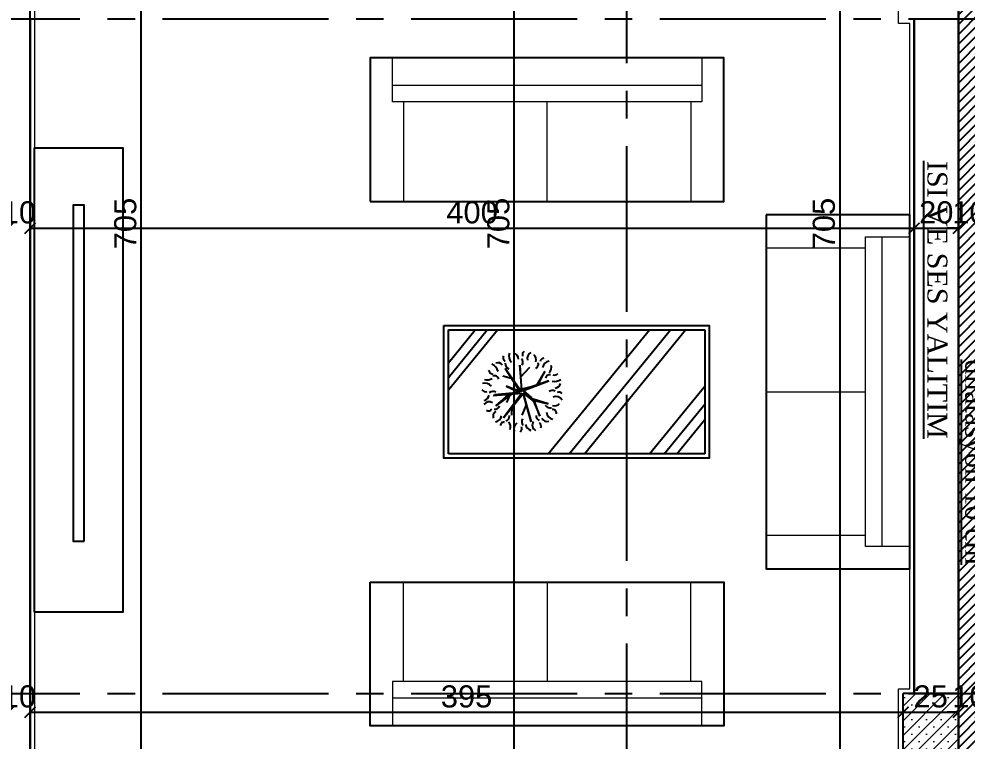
# Model space of a CAD drawing. Header units: millimetres. Extents: x 2778 to 13672, y 1832 to 5175.
# Drawn here: x 5986.6 to 6415.5, y 4083.7 to 4410.2 of the extents above; entities that cross this region are included whole.
import ezdxf

# ---------------------------------------------------------------- set-up
doc = ezdxf.new("R2010")
doc.units = ezdxf.units.MM
doc.linetypes.add('CENTER2', pattern=[112.5, 75, -12.5, 12.5, -12.5])
doc.linetypes.add('DASHDOT2', pattern=[12.7, 6.35, -3.175, 0, -3.175])
for name, color, linetype in [('0-HSL-HTC', 7, 'Continuous'), ('7-DCR-FRN', 8, 'Continuous'), ('Panel', 7, 'Continuous'), ('Yazi', 7, 'Continuous')]:
    doc.layers.add(name, color=color, linetype=linetype)
for name, color, linetype, lineweight in [('aks', 251, 'DASHDOT2', 35), ('duvar', 232, 'Continuous', 30), ('sıva iç', 21, 'Continuous', 0), ('z - tarama', 251, 'Continuous', 18), ('ÖLÇÜ İÇ', 7, 'Continuous', 9)]:
    doc.layers.add(name, color=color, linetype=linetype, lineweight=lineweight)
doc.styles.get("Standard").update_dxf_attribs({"font": 'arial.ttf'})
doc.styles.add('Times roman', font='times.ttf')
doc.dimstyles.new('zulay iç ölçü', dxfattribs={"dimtxt": 10, "dimasz": 5, "dimexe": 0.18, "dimexo": 0, "dimgap": 2, "dimtad": 3, "dimdec": 0, "dimzin": 0, "dimdsep": 46, "dimtxsty": 'Standard', "dimblk": 'ARCHTICK', "dimcen": 0.09, "dimse1": 1, "dimse2": 1, "dimadec": 0, "dimazin": 0, "dimtfac": 1, "dimtdec": 0, "dimtix": 1, "dimtofl": 0, "dimtmove": 0, "dimatfit": 3, "dimldrblk": 'ARCHTICK', "dimfxl": 1, "dimtolj": 1, "dimtzin": 0, "dimarcsym": 0})

# ---------------------------------------------------------------- blocks, each defined once
blk = doc.blocks.new('IDE242Entity615')
at = {"layer": 'Panel', "linetype": 'Continuous', "lineweight": 5}
h = blk.add_hatch(dxfattribs=at)
h.set_pattern_fill('SACNCR', color=163, scale=50, style=0)
h.set_pattern_definition([(45, (0, 0), (-3.314563, 3.314563), []), (45, (3.3146, 0), (-3.314563, 3.314563), [0, -4.6875])])
h.paths.add_polyline_path([(3235, 1465), (3235, 1615), (3260, 1615), (3260, 1465)])
blk = doc.blocks.new('IDE242Entity617')
at = {"layer": 'Panel', "color": 164, "linetype": 'Continuous', "lineweight": -3}
blk.add_lwpolyline([(3260, 1465), (3260, 1615)], dxfattribs=at)
blk = doc.blocks.new('IDE242Entity618')
at = {"layer": 'Panel', "color": 164, "linetype": 'Continuous', "lineweight": -3}
blk.add_lwpolyline([(3260, 1615), (3235, 1615)], dxfattribs=at)
blk = doc.blocks.new('IDE242Entity619')
at = {"layer": 'Panel', "color": 164, "linetype": 'Continuous', "lineweight": -3}
blk.add_lwpolyline([(3235, 1465), (3235, 1615)], dxfattribs=at)
blk = doc.blocks.new('*U35')
at = {"layer": '7-DCR-FRN'}
for p, q in [((-13.15, 58), (-28, 45.86)), ((-0.88, 58), (-28, 35.83)), ((-6.49, 58), (-28, 40.42)), ((28, 58), (-28, 58)), ((-28, 58), (-28, -58)), ((28, -58), (28, 58)), ((0.26, 25.6), (1.41, 37.17)), ((6.31, 36.53), (0.64, 29.93)), ((1.67, 37.69), (0.65, 24.69)), ((1.41, 37.17), (1.16, 29.54)), ((1.16, 29.54), (6.31, 36.53)), ((0, 24.95), (-10.54, 32.22)), ((-10.54, 32.22), (-0.13, 25.6)), ((-5.99, 29.58), (-7.12, 33.35)), ((-0.13, 25.6), (-2.57, 31.88)), ((-2.57, 31.88), (0.26, 25.6)), ((0.64, 29.93), (4.84, 31.63)), ((0.65, 24.69), (11.81, 33.07)), ((11.81, 33.07), (0.78, 24.08)), ((6.96, 29.2), (10.52, 29.43)), ((-1.17, 24.69), (-12.05, 25.72)), ((-12.05, 25.72), (0, 24.95)), ((-6.77, 25.25), (-11.09, 21.12)), ((-4.89, 12.51), (-0.78, 24.56)), ((-0.65, 23.95), (-4.89, 12.51)), ((-0.78, 24.56), (-3.46, 17.28)), ((-2.81, 18.14), (-1.17, 24.69)), ((2.56, 20.36), (-0.65, 23.95)), ((3.38, 19.62), (0.39, 23.95)), ((0.39, 23.95), (2.56, 20.36)), ((13.61, 20.5), (0.65, 24.08)), ((0.65, 24.08), (4.25, 19.5)), ((0.78, 24.08), (13.61, 20.5)), ((5.63, 22.62), (10.52, 24.7)), ((-9.22, 14.41), (-2.81, 18.14)), ((-3.46, 17.28), (-9.22, 14.41)), ((5.38, 12.78), (3.38, 19.62)), ((11.05, 16.64), (3.99, 19.24)), ((3.99, 19.24), (5.38, 12.78)), ((4.25, 19.5), (11.05, 16.64)), ((28, 12.76), (-28, -33.02)), ((28, 3.34), (-28, -42.44)), ((28, -3.59), (-28, -49.37)), ((28, -33.01), (-2.56, -58)), ((28, -39.69), (5.6, -58)), ((28, -45.34), (12.52, -58)), ((-28, -58), (28, -58))]:
    blk.add_line(p, q, dxfattribs=at)
blk.add_lwpolyline([(-30, 60), (-30, -60), (30, -60), (30, 60)], close=True, dxfattribs=at)
blk.add_lwpolyline([(-30, 60), (-30, -60), (30, -60), (30, 60)], close=True, dxfattribs=at)
at = {"layer": '7-DCR-FRN', "extrusion": (0, 0, -1)}
for centre, major_axis, start_param, end_param in [((-10.42, 37.44), (1.76, 1.76), -0.540488, 0.582887), ((-9.63, 40.39), (2.99, 2.99), 0.495607, 1.356514), ((0.32, 41.56), (2.97, 2.97), 3.119665, 4.17552), ((-1.97, 41.19), (1.37, 1.37), -0.168576, 1.180577), ((2.26, 37.93), (-1.73, 1.73), 4.894894, 6.209265), ((0.94, 42.5), (2.13, 2.13), 0.99899, 2.174975), ((7.63, 39.52), (-2.18, 2.18), 4.963816, 6.399957), ((6.98, 39.87), (-1.18, 1.18), 1.775821, 3.472355), ((-10.78, 35.44), (-1.67, 1.67), 4.494462, 5.97098), ((-8.38, 39.81), (3.08, 3.08), 2.534785, 3.58455), ((-5.15, 37.17), (1.5, 1.5), 2.597457, 4.255739), ((5.86, 36.89), (1.46, 1.46), 0.588849, 2.139269), ((10.9, 35.62), (-1.52, 1.52), 5.94085, 7.533141), ((10.51, 36.89), (-2.14, 2.14), 2.412933, 3.806953), ((15.17, 33.03), (0.963, 0.963), 3.637708, 5.574611), ((-16, 27.21), (-2.4, 2.4), 0.343258, 1.666965), ((-15.38, 31.6), (-1.17, 1.17), 0.260288, 1.930326), ((-12.71, 29.84), (-1.73, 1.73), 0.71489, 2.029848), ((11.13, 32.71), (-1.65, 1.65), 2.748968, 4.071251), ((15.94, 32.92), (2.21, 2.21), 2.001057, 3.151731), ((-14.78, 28.65), (1.72, 1.72), 2.359421, 3.812742), ((16.74, 25.48), (2.09, 2.09), 4.465952, 5.85576), ((-16.74, 22.85), (1.17, 1.17), 4.417954, 5.883919), ((-15.15, 19.26), (2.13, 2.13), 4.435356, 5.7884), ((-13.29, 26.69), (1.7, 1.7), 1.811769, 3.074319), ((13.49, 22.17), (-1.83, 1.83), 0.269504, 1.469985), ((14.15, 19.74), (2.41, 2.41), -0.596761, 0.530229), ((16.53, 27.04), (1.65, 1.65), 1.556652, 2.67951), ((-14.51, 21.04), (1.97, 1.97), 2.029873, 3.258277), ((-12.55, 19.63), (-1.68, 1.68), 2.857787, 4.168751), ((10.84, 15.96), (1.63, 1.63), -0.835936, 0.386912), ((15.1, 17.31), (-1.9, 1.9), 0.1729, 1.85548), ((-13.63, 14.85), (1.1, 1.1), 3.912813, 5.455212), ((-10.22, 11.93), (-2.53, 2.53), 5.610896, 6.838603), ((-5.56, 12), (-1.53, 1.53), 5.385771, 6.799513), ((4.4, 11.7), (2.09, 2.09), -0.212594, 0.90159), ((9.15, 10.24), (-2.32, 2.32), 0.812708, 2.215848), ((11.02, 13.49), (-1.7, 1.7), 1.193932, 2.764391), ((15.62, 18.16), (-1.52, 1.52), 3.608489, 4.799895), ((-11.12, 14.28), (-2.11, 2.11), 3.030383, 4.209272), ((-9.53, 9.98), (1.4, 1.4), 0.378865, 1.679355), ((-9.2, 9.93), (-3.22, 3.22), 2.096822, 3.023848), ((-4.24, 9.84), (-1.84, 1.84), 2.447851, 3.758583), ((1.67, 10.9), (1.64, 1.64), 3.381045, 4.65182), ((2.08, 7.93), (1.36, 1.36), 3.048732, 4.380826), ((5.54, 9.37), (2.37, 2.37), 2.915554, 4.30502), ((3.55, 9.86), (-1.98, 1.98), 1.99053, 3.233966), ((9.55, 10.6), (-1.07, 1.07), 3.690915, 5.731825)]:
    blk.add_ellipse(centre, major_axis=major_axis, ratio=1, start_param=start_param, end_param=end_param, dxfattribs=at)
blk = doc.blocks.new('*U27')
at = {"layer": '7-DCR-FRN'}
blk.add_lwpolyline([(0, 10), (160, 10), (160, 75), (0, 75)], close=True, dxfattribs=at)
at = {"layer": '7-DCR-FRN', "lineweight": 9, "flags": 128}
blk.add_lwpolyline([(0, 10), (160, 10), (160, 75), (0, 75)], close=True, dxfattribs=at)
blk.add_lwpolyline([(0, 10), (160, 10), (160, 75), (0, 75)], close=True, dxfattribs=at)
for points in [[(10, 55), (10, 75)], [(150, 75), (150, 75), (150, 55), (150, 55)], [(150, 62.5), (10, 62.5)], [(150, 55), (10, 55)], [(15, 55), (15, 10)], [(80, 10), (80, 55)], [(145, 55), (145, 10)]]:
    blk.add_lwpolyline(points, dxfattribs=at)
blk = doc.blocks.new('*U29')
at = {"layer": '7-DCR-FRN'}
blk.add_lwpolyline([(0, 0), (210, 0), (210, 40), (0, 40)], close=True, dxfattribs=at)
blk.add_lwpolyline([(32, 22.5), (184, 22.5), (184, 17.5), (32, 17.5), (32, 22.5)], dxfattribs=at)
blk = doc.blocks.new('_ArchTick')
at = {"color": 0, "linetype": 'ByBlock', "const_width": 0.15}
blk.add_lwpolyline([(-0.5, -0.5), (0.5, 0.5)], dxfattribs=at)
blk = doc.blocks.new('*D2619')
at = {"layer": 'Defpoints', "color": 0, "transparency": 16777216}
for p in [(5981.58, 4315.62), (5991.58, 4315.62), (5991.58, 4315.62)]:
    blk.add_point(p, dxfattribs=at)
at = {"layer": 'ÖLÇÜ İÇ', "color": 0, "lineweight": -2, "transparency": 16777216}
for p, q in [((5981.58, 4315.62), (5976.58, 4315.62)), ((5991.58, 4315.62), (5996.58, 4315.62))]:
    blk.add_line(p, q, dxfattribs=at)
at = {"layer": 'ÖLÇÜ İÇ', "color": 0, "lineweight": -2, "transparency": 16777216, "xscale": 5, "yscale": 5, "zscale": 5}
blk.add_blockref('_ArchTick', (5981.58, 4315.62), dxfattribs=at)
at = {"layer": 'ÖLÇÜ İÇ', "color": 0, "lineweight": -2, "transparency": 16777216, "xscale": 5, "yscale": 5, "zscale": 5, "rotation": 180}
blk.add_blockref('_ArchTick', (5991.58, 4315.62), dxfattribs=at)
at = {"layer": 'ÖLÇÜ İÇ', "color": 0, "transparency": 16777216, "insert": (5986.58, 4322.73), "char_height": 10, "attachment_point": 5}
blk.add_mtext('\\A1;10', dxfattribs=at)
blk = doc.blocks.new('*D2620')
at = {"layer": 'Defpoints', "color": 0, "transparency": 16777216}
for p in [(5991.58, 4315.62), (6391.58, 4315.62), (6391.58, 4315.62)]:
    blk.add_point(p, dxfattribs=at)
at = {"layer": 'ÖLÇÜ İÇ', "color": 0, "lineweight": -2, "transparency": 16777216}
blk.add_line((5991.58, 4315.62), (6391.58, 4315.62), dxfattribs=at)
at = {"layer": 'ÖLÇÜ İÇ', "color": 0, "lineweight": -2, "transparency": 16777216, "xscale": 5, "yscale": 5, "zscale": 5, "rotation": 180}
blk.add_blockref('_ArchTick', (5991.58, 4315.62), dxfattribs=at)
at = {"layer": 'ÖLÇÜ İÇ', "color": 0, "lineweight": -2, "transparency": 16777216, "xscale": 5, "yscale": 5, "zscale": 5}
blk.add_blockref('_ArchTick', (6391.58, 4315.62), dxfattribs=at)
at = {"layer": 'ÖLÇÜ İÇ', "color": 0, "transparency": 16777216, "insert": (6191.58, 4322.73), "char_height": 10, "attachment_point": 5}
blk.add_mtext('\\A1;400', dxfattribs=at)
blk = doc.blocks.new('*D2621')
at = {"layer": 'Defpoints', "color": 0, "transparency": 16777216}
for p in [(6391.58, 4315.62), (6411.58, 4315.62), (6411.58, 4315.62)]:
    blk.add_point(p, dxfattribs=at)
at = {"layer": 'ÖLÇÜ İÇ', "color": 0, "lineweight": -2, "transparency": 16777216}
blk.add_line((6391.58, 4315.62), (6411.58, 4315.62), dxfattribs=at)
at = {"layer": 'ÖLÇÜ İÇ', "color": 0, "lineweight": -2, "transparency": 16777216, "xscale": 5, "yscale": 5, "zscale": 5, "rotation": 180}
blk.add_blockref('_ArchTick', (6391.58, 4315.62), dxfattribs=at)
at = {"layer": 'ÖLÇÜ İÇ', "color": 0, "lineweight": -2, "transparency": 16777216, "xscale": 5, "yscale": 5, "zscale": 5}
blk.add_blockref('_ArchTick', (6411.58, 4315.62), dxfattribs=at)
at = {"layer": 'ÖLÇÜ İÇ', "color": 0, "transparency": 16777216, "insert": (6401.58, 4322.73), "char_height": 10, "attachment_point": 5}
blk.add_mtext('\\A1;20', dxfattribs=at)
blk = doc.blocks.new('*D2622')
at = {"layer": 'Defpoints', "color": 0, "transparency": 16777216}
for p in [(6411.58, 4315.62), (6421.58, 4315.62), (6421.58, 4315.62)]:
    blk.add_point(p, dxfattribs=at)
at = {"layer": 'ÖLÇÜ İÇ', "color": 0, "lineweight": -2, "transparency": 16777216}
for p, q in [((6411.58, 4315.62), (6406.58, 4315.62)), ((6421.58, 4315.62), (6426.58, 4315.62))]:
    blk.add_line(p, q, dxfattribs=at)
at = {"layer": 'ÖLÇÜ İÇ', "color": 0, "lineweight": -2, "transparency": 16777216, "xscale": 5, "yscale": 5, "zscale": 5}
blk.add_blockref('_ArchTick', (6411.58, 4315.62), dxfattribs=at)
at = {"layer": 'ÖLÇÜ İÇ', "color": 0, "lineweight": -2, "transparency": 16777216, "xscale": 5, "yscale": 5, "zscale": 5, "rotation": 180}
blk.add_blockref('_ArchTick', (6421.58, 4315.62), dxfattribs=at)
at = {"layer": 'ÖLÇÜ İÇ', "color": 0, "transparency": 16777216, "insert": (6416.58, 4322.73), "char_height": 10, "attachment_point": 5}
blk.add_mtext('\\A1;10', dxfattribs=at)
blk = doc.blocks.new('*D2628')
at = {"layer": 'Defpoints', "color": 0, "transparency": 16777216}
for p in [(5981.58, 4096.71), (5991.58, 4096.71), (5991.58, 4096.71)]:
    blk.add_point(p, dxfattribs=at)
at = {"layer": 'ÖLÇÜ İÇ', "color": 0, "lineweight": -2, "transparency": 16777216}
for p, q in [((5981.58, 4096.71), (5976.58, 4096.71)), ((5991.58, 4096.71), (5996.58, 4096.71))]:
    blk.add_line(p, q, dxfattribs=at)
at = {"layer": 'ÖLÇÜ İÇ', "color": 0, "lineweight": -2, "transparency": 16777216, "xscale": 5, "yscale": 5, "zscale": 5}
blk.add_blockref('_ArchTick', (5981.58, 4096.71), dxfattribs=at)
at = {"layer": 'ÖLÇÜ İÇ', "color": 0, "lineweight": -2, "transparency": 16777216, "xscale": 5, "yscale": 5, "zscale": 5, "rotation": 180}
blk.add_blockref('_ArchTick', (5991.58, 4096.71), dxfattribs=at)
at = {"layer": 'ÖLÇÜ İÇ', "color": 0, "transparency": 16777216, "insert": (5986.58, 4103.81), "char_height": 10, "attachment_point": 5}
blk.add_mtext('\\A1;10', dxfattribs=at)
blk = doc.blocks.new('*D2629')
at = {"layer": 'Defpoints', "color": 0, "transparency": 16777216}
for p in [(5991.58, 4096.71), (6386.58, 4096.71), (6386.58, 4096.71)]:
    blk.add_point(p, dxfattribs=at)
at = {"layer": 'ÖLÇÜ İÇ', "color": 0, "lineweight": -2, "transparency": 16777216}
blk.add_line((5991.58, 4096.71), (6386.58, 4096.71), dxfattribs=at)
at = {"layer": 'ÖLÇÜ İÇ', "color": 0, "lineweight": -2, "transparency": 16777216, "xscale": 5, "yscale": 5, "zscale": 5, "rotation": 180}
blk.add_blockref('_ArchTick', (5991.58, 4096.71), dxfattribs=at)
at = {"layer": 'ÖLÇÜ İÇ', "color": 0, "lineweight": -2, "transparency": 16777216, "xscale": 5, "yscale": 5, "zscale": 5}
blk.add_blockref('_ArchTick', (6386.58, 4096.71), dxfattribs=at)
at = {"layer": 'ÖLÇÜ İÇ', "color": 0, "transparency": 16777216, "insert": (6189.08, 4103.81), "char_height": 10, "attachment_point": 5}
blk.add_mtext('\\A1;395', dxfattribs=at)
blk = doc.blocks.new('*D2630')
at = {"layer": 'Defpoints', "color": 0, "transparency": 16777216}
for p in [(6386.58, 4096.71), (6411.58, 4096.71), (6411.58, 4096.71)]:
    blk.add_point(p, dxfattribs=at)
at = {"layer": 'ÖLÇÜ İÇ', "color": 0, "lineweight": -2, "transparency": 16777216}
blk.add_line((6386.58, 4096.71), (6411.58, 4096.71), dxfattribs=at)
at = {"layer": 'ÖLÇÜ İÇ', "color": 0, "lineweight": -2, "transparency": 16777216, "xscale": 5, "yscale": 5, "zscale": 5, "rotation": 180}
blk.add_blockref('_ArchTick', (6386.58, 4096.71), dxfattribs=at)
at = {"layer": 'ÖLÇÜ İÇ', "color": 0, "lineweight": -2, "transparency": 16777216, "xscale": 5, "yscale": 5, "zscale": 5}
blk.add_blockref('_ArchTick', (6411.58, 4096.71), dxfattribs=at)
at = {"layer": 'ÖLÇÜ İÇ', "color": 0, "transparency": 16777216, "insert": (6399.08, 4103.81), "char_height": 10, "attachment_point": 5}
blk.add_mtext('\\A1;25', dxfattribs=at)
blk = doc.blocks.new('*D2631')
at = {"layer": 'Defpoints', "color": 0, "transparency": 16777216}
for p in [(6411.58, 4096.71), (6421.58, 4096.71), (6421.58, 4096.71)]:
    blk.add_point(p, dxfattribs=at)
at = {"layer": 'ÖLÇÜ İÇ', "color": 0, "lineweight": -2, "transparency": 16777216}
for p, q in [((6411.58, 4096.71), (6406.58, 4096.71)), ((6421.58, 4096.71), (6426.58, 4096.71))]:
    blk.add_line(p, q, dxfattribs=at)
at = {"layer": 'ÖLÇÜ İÇ', "color": 0, "lineweight": -2, "transparency": 16777216, "xscale": 5, "yscale": 5, "zscale": 5}
blk.add_blockref('_ArchTick', (6411.58, 4096.71), dxfattribs=at)
at = {"layer": 'ÖLÇÜ İÇ', "color": 0, "lineweight": -2, "transparency": 16777216, "xscale": 5, "yscale": 5, "zscale": 5, "rotation": 180}
blk.add_blockref('_ArchTick', (6421.58, 4096.71), dxfattribs=at)
at = {"layer": 'ÖLÇÜ İÇ', "color": 0, "transparency": 16777216, "insert": (6416.58, 4103.81), "char_height": 10, "attachment_point": 5}
blk.add_mtext('\\A1;10', dxfattribs=at)
blk = doc.blocks.new('*D2560')
at = {"layer": 'Defpoints', "color": 0, "transparency": 16777216}
for p in [(6041.83, 4670.23), (6041.83, 4670.23), (6041.83, 3965.23)]:
    blk.add_point(p, dxfattribs=at)
at = {"layer": 'ÖLÇÜ İÇ', "color": 0, "lineweight": -2, "transparency": 16777216}
blk.add_line((6041.83, 3965.23), (6041.83, 4670.23), dxfattribs=at)
at = {"layer": 'ÖLÇÜ İÇ', "color": 0, "lineweight": -2, "transparency": 16777216, "xscale": 5, "yscale": 5, "zscale": 5}
for p, rotation in [((6041.83, 4670.23), 90), ((6041.83, 3965.23), 270)]:
    blk.add_blockref('_ArchTick', p, dxfattribs=dict(at, rotation=rotation))
at = {"layer": 'ÖLÇÜ İÇ', "color": 0, "transparency": 16777216, "insert": (6034.73, 4317.73), "char_height": 10, "attachment_point": 5, "rotation": 90}
blk.add_mtext('\\A1;705', dxfattribs=at)
blk = doc.blocks.new('*D2563')
at = {"layer": 'Defpoints', "color": 0, "transparency": 16777216}
for p in [(6357.9, 4670.23), (6357.9, 3965.23), (6357.9, 3965.23)]:
    blk.add_point(p, dxfattribs=at)
at = {"layer": 'ÖLÇÜ İÇ', "color": 0, "lineweight": -2, "transparency": 16777216}
blk.add_line((6357.9, 4670.23), (6357.9, 3965.23), dxfattribs=at)
at = {"layer": 'ÖLÇÜ İÇ', "color": 0, "lineweight": -2, "transparency": 16777216, "xscale": 5, "yscale": 5, "zscale": 5}
for p, rotation in [((6357.9, 4670.23), 90), ((6357.9, 3965.23), 270)]:
    blk.add_blockref('_ArchTick', p, dxfattribs=dict(at, rotation=rotation))
at = {"layer": 'ÖLÇÜ İÇ', "color": 0, "transparency": 16777216, "insert": (6350.79, 4317.73), "char_height": 10, "attachment_point": 5, "rotation": 90}
blk.add_mtext('\\A1;705', dxfattribs=at)
blk = doc.blocks.new('*D2572')
at = {"layer": 'Defpoints', "color": 0, "transparency": 16777216}
for p in [(6210.62, 4670.23), (6210.62, 4670.23), (6210.62, 3965.23)]:
    blk.add_point(p, dxfattribs=at)
at = {"layer": 'ÖLÇÜ İÇ', "color": 0, "lineweight": -2, "transparency": 16777216}
blk.add_line((6210.62, 3965.23), (6210.62, 4670.23), dxfattribs=at)
at = {"layer": 'ÖLÇÜ İÇ', "color": 0, "lineweight": -2, "transparency": 16777216, "xscale": 5, "yscale": 5, "zscale": 5}
for p, rotation in [((6210.62, 4670.23), 90), ((6210.62, 3965.23), 270)]:
    blk.add_blockref('_ArchTick', p, dxfattribs=dict(at, rotation=rotation))
at = {"layer": 'ÖLÇÜ İÇ', "color": 0, "transparency": 16777216, "insert": (6203.51, 4317.73), "char_height": 10, "attachment_point": 5, "rotation": 90}
blk.add_mtext('\\A1;705', dxfattribs=at)

msp = doc.modelspace()

# ---------------------------------------------------------------- hatches: boundary and pattern name
at = {"layer": '0-HSL-HTC'}
h = msp.add_hatch(dxfattribs=at)
h.set_pattern_fill('ANSI31', color=2, scale=25)
h.set_pattern_definition([(45, (-1057024.509, 409725.164), (-2.209708691, 2.209708691), [])])
h.paths.add_polyline_path([(6411.58, 4690.23), (6421.58, 4690.23), (6421.58, 2620.23), (6411.58, 2620.23)])
at = {"layer": 'z - tarama', "true_color": 0xffffff}
h = msp.add_hatch(dxfattribs=at)
h.set_pattern_fill('ANGLE', scale=80, style=0)
h.set_pattern_definition([(0, (-1057024.51, 409725.164), (0, 22), [16, -6]), (90, (-1057024.51, 409725.164), (-22, 1e-15), [16, -6])])
h.paths.add_polyline_path([(5261.58, 4105.23), (4951.58, 4105.23), (4951.58, 4062.23), (5249.58, 4062.23), (5249.58, 4077.23), (5261.58, 4077.23)])
h.paths.add_polyline_path([(5261.58, 4173.23), (5249.58, 4173.23), (5249.58, 4188.23), (5067.95, 4188.23), (5067.95, 4187.23), (5062.95, 4187.23), (5062.95, 4188.23), (5059.95, 4188.23), (4974.95, 4188.23), (4974.95, 4187.23), (4969.95, 4187.23), (4969.95, 4188.23), (4951.58, 4188.23), (4951.58, 4105.23), (5261.58, 4105.23)])
h.paths.add_polyline_path([(5065.51, 4107.06), (4955.75, 4107.06), (4955.75, 4172.73), (5065.51, 4172.73)], flags=16)
h.paths.add_polyline_path([(5461.7, 4166.1), (5571.46, 4166.1), (5571.46, 4105.23), (5589.58, 4105.23), (5589.58, 4188.23), (5375.94, 4188.23), (5375.94, 4187.23), (5370.94, 4187.23), (5370.94, 4188.23), (5367.94, 4188.23), (5282.94, 4188.23), (5282.94, 4187.23), (5277.94, 4187.23), (5277.94, 4188.23), (5263.58, 4188.23), (5263.58, 4173.23), (5261.58, 4173.23), (5261.58, 4105.23), (5461.7, 4105.23)])
h.paths.add_polyline_path([(5589.58, 4105.23), (5571.46, 4105.23), (5571.46, 4100.43), (5461.7, 4100.43), (5461.7, 4105.23), (5261.58, 4105.23), (5261.58, 4077.23), (5263.58, 4077.23), (5263.58, 4062.23), (5267.85, 4062.23), (5267.85, 4063.23), (5272.85, 4063.23), (5272.85, 4062.23), (5275.85, 4062.23), (5360.85, 4062.23), (5360.85, 4063.23), (5365.85, 4063.23), (5365.85, 4062.23), (5393.58, 4062.23), (5433.58, 4062.23), (5433.58, 4060.23), (5589.58, 4060.23)])
h.paths.add_polyline_path([(5589.58, 4060.23), (5433.58, 4060.23), (5433.58, 4015.23), (5589.58, 4015.23)])
h.paths.add_polyline_path([(5589.58, 4015.23), (5433.58, 4015.23), (5433.58, 3955.23), (5589.58, 3955.23)])
h.paths.add_polyline_path([(5591.58, 3953.23), (5589.58, 3953.23), (5589.58, 3955.23), (5433.58, 3955.23), (5433.58, 3865.23), (5453.73, 3865.23), (5453.73, 3922.63, -0.192382), (5519.46, 3896.37), (5519.49, 3896.39), (5521.18, 3894.69, -0.094205), (5541.23, 3865.23), (5591.58, 3865.23)])
h.paths.add_polyline_path([(5991.58, 3953.23), (5719.08, 3953.23), (5719.08, 3952.23), (5714.08, 3952.23), (5714.08, 3953.23), (5711.08, 3953.23), (5626.08, 3953.23), (5626.08, 3952.23), (5621.08, 3952.23), (5621.08, 3953.23), (5591.58, 3953.23), (5591.58, 3865.23), (5991.58, 3865.23)])
h.paths.add_polyline_path([(6119.58, 3945.31), (6118.58, 3945.31), (6118.58, 3950.31), (6119.58, 3950.31), (6119.58, 3953.23), (6093.14, 3953.23), (6093.14, 3952.23), (6088.14, 3952.23), (6088.14, 3953.23), (6085.14, 3953.23), (6000.14, 3953.23), (6000.14, 3952.23), (5995.14, 3952.23), (5995.14, 3953.23), (5991.58, 3953.23), (5991.58, 3865.23), (6119.58, 3865.23)])
h.paths.add_polyline_path([(6119.58, 3852.31), (6118.58, 3852.31), (6118.58, 3857.31), (6119.58, 3857.31), (6119.58, 3860.31), (6119.58, 3865.23), (5991.58, 3865.23), (5991.58, 3827.23), (6119.58, 3827.23)])
h.paths.add_polyline_path([(5991.58, 3865.23), (5591.58, 3865.23), (5591.58, 3827.23), (5991.58, 3827.23)])
h.paths.add_polyline_path([(5591.58, 3865.23), (5541.23, 3865.23, -0.101272), (5549.93, 3827.98, -0.416493), (5550.18, 3828.23), (5554.93, 3828.23), (5554.93, 3827.23), (5591.58, 3827.23)])
h.paths.add_polyline_path([(5488.33, 3865.23), (5433.58, 3865.23), (5433.58, 3857.23), (5433.58, 3827.23), (5446.93, 3827.23), (5446.93, 3828.23), (5451.93, 3828.23), (5451.93, 3827.23), (5453.73, 3827.23), (5454.79, 3828.3), (5453.09, 3829.99)])
h.paths.add_polyline_path([(5453.73, 3827.85), (5453.73, 3827.7, 0.414214), (5454.33, 3828.3), (5454.18, 3828.3, -0.414214)], flags=16)
h.paths.add_polyline_path([(4957.53, 4128.1), (5030.44, 4128.1), (5030.44, 4138.92), (4957.53, 4138.92)], flags=8)
h.paths.add_polyline_path([(4957.53, 4120.42), (5041.02, 4120.42), (5041.02, 4131.27), (4957.53, 4131.27)], flags=8)
h.paths.add_polyline_path([(4957.53, 4112.77), (5046.76, 4112.77), (5046.76, 4123.62), (4957.53, 4123.62)], flags=8)
h.paths.add_polyline_path([(4957.67, 4140.04), (4986.81, 4140.04), (4986.81, 4148.85), (4957.67, 4148.85)], flags=8)
h.paths.add_polyline_path([(4957.28, 4148.8), (5012.72, 4148.8), (5012.72, 4165.73), (4957.28, 4165.73)], flags=8)
h.paths.add_polyline_path([(5390.54, 3826.4), (5450.93, 3826.4), (5450.93, 3840.51), (5390.54, 3840.51)], flags=9)
h.paths.add_polyline_path([(4806.58, 4188.23), (4806.58, 4105.23), (4951.58, 4105.23), (4951.58, 4188.23), (4942.85, 4188.23), (4942.85, 4187.23), (4937.85, 4187.23), (4937.85, 4188.23), (4934.85, 4188.23), (4849.85, 4188.23), (4849.85, 4187.23), (4844.85, 4187.23), (4844.85, 4188.23)])
h.paths.add_polyline_path([(4806.58, 4105.23), (4806.58, 4062.23), (4847.43, 4062.23), (4847.43, 4063.23), (4852.43, 4063.23), (4852.43, 4062.23), (4855.43, 4062.23), (4940.43, 4062.23), (4940.43, 4063.23), (4945.43, 4063.23), (4945.43, 4062.23), (4951.58, 4062.23), (4951.58, 4105.23)])

# ---------------------------------------------------------------- linework, layer by layer
at = {"layer": 'aks', "color": 251, "linetype": 'CENTER2', "lineweight": -3}
for points in [[(5991.58, 2140.23), (5991.58, 5100.23)], [(6261.58, 2140.23), (6261.58, 5100.23)], [(6411.58, 2140.23), (6411.58, 5100.23)], [(2901.58, 4410.23), (8131.58, 4410.23)], [(2901.58, 4105.23), (8131.58, 4105.23)]]:
    msp.add_lwpolyline(points, dxfattribs=at)
at = {"layer": 'duvar', "lineweight": 30}
msp.add_line((5991.58, 3980.23), (5991.58, 4410.23), dxfattribs=at)
for points in [[(6391.58, 4105.23), (6391.58, 4410.23)], [(6411.58, 4105.23), (6411.58, 4410.23)]]:
    msp.add_lwpolyline(points, dxfattribs=at)
at = {"layer": 'sıva iç'}
msp.add_lwpolyline([(5993.58, 3967.23), (6384.58, 3967.23), (6384.58, 4107.23), (6389.58, 4107.23), (6389.58, 4408.23), (6384.58, 4408.23), (6384.58, 4562.23), (6389.58, 4562.23), (6389.58, 4668.23), (5993.58, 4668.23)], close=True, dxfattribs=at)
at = {"layer": 'ÖLÇÜ İÇ', "color": 3, "lineweight": 30}
msp.add_lwpolyline([(6411.58, 4690.23), (6421.58, 4690.23), (6421.58, 2620.23), (6411.58, 2620.23)], close=True, dxfattribs=at)

# ---------------------------------------------------------------- block references
at = {"xscale": -1, "rotation": 90}
msp.add_blockref('*U35', (6238.84, 4241.64), dxfattribs=at)
at = {"layer": '7-DCR-FRN'}
msp.add_blockref('*U27', (6145.51, 4317.72), dxfattribs=at)
at = {"layer": '7-DCR-FRN', "xscale": -1}
for name, p, rotation in [('*U29', (5993.58, 4142.01), 270), ('*U27', (6145.51, 4165.55), 180)]:
    msp.add_blockref(name, p, dxfattribs=dict(at, rotation=rotation))
at = {"layer": '7-DCR-FRN', "rotation": 270}
msp.add_blockref('*U27', (6314.58, 4321.64), dxfattribs=at)
at = {"layer": 'Panel'}
for name in ['IDE242Entity615', 'IDE242Entity618', 'IDE242Entity619', 'IDE242Entity617']:
    msp.add_blockref(name, (3151.58, 2490.23), dxfattribs=at)

# ---------------------------------------------------------------- texts
at = {"layer": 'Yazi', "color": 2, "style": 'Times roman'}
msp.add_text('%%UISI VE SES YALITIM', height=8.9957, rotation=270, dxfattribs=at).set_placement((6397.62, 4346.04))
at = {"layer": 'Yazi', "color": 6, "style": 'Times roman'}
msp.add_text('%%Udilatasyon 10 cm', height=8.9957, rotation=270, dxfattribs=at).set_placement((6414.72, 4256.22))

# ---------------------------------------------------------------- dimensions: what is measured, and where the dimension line sits
at = {"layer": 'ÖLÇÜ İÇ'}
for base, p1, p2, picture, middle in [((6041.83, 4670.23), (6041.83, 3965.23), (6041.83, 4670.23), '*D2560', (6034.73, 4317.73)), ((6210.62, 4670.23), (6210.62, 3965.23), (6210.62, 4670.23), '*D2572', (6203.51, 4317.73)), ((6357.9, 3965.23), (6357.9, 4670.23), (6357.9, 3965.23), '*D2563', (6350.79, 4317.73))]:
    dim = msp.add_linear_dim(base=base, p1=p1, p2=p2, angle=90, dimstyle='zulay iç ölçü', override={"dimtmove": 1}, dxfattribs=at)
    dim.commit()
    dim.dimension.update_dxf_attribs({"geometry": picture, "text_midpoint": middle})
for base, p1, p2, picture, middle in [((5991.58, 4315.62), (5981.58, 4315.62), (5991.58, 4315.62), '*D2619', (5986.58, 4322.73)), ((6391.58, 4315.62), (5991.58, 4315.62), (6391.58, 4315.62), '*D2620', (6191.58, 4322.73)), ((6411.58, 4315.62), (6391.58, 4315.62), (6411.58, 4315.62), '*D2621', (6401.58, 4322.73)), ((6421.58, 4315.62), (6411.58, 4315.62), (6421.58, 4315.62), '*D2622', (6416.58, 4322.73)), ((5991.58, 4096.71), (5981.58, 4096.71), (5991.58, 4096.71), '*D2628', (5986.58, 4103.81)), ((6386.58, 4096.71), (5991.58, 4096.71), (6386.58, 4096.71), '*D2629', (6189.08, 4103.81)), ((6411.58, 4096.71), (6386.58, 4096.71), (6411.58, 4096.71), '*D2630', (6399.08, 4103.81)), ((6421.58, 4096.71), (6411.58, 4096.71), (6421.58, 4096.71), '*D2631', (6416.58, 4103.81))]:
    dim = msp.add_linear_dim(base=base, p1=p1, p2=p2, dimstyle='zulay iç ölçü', override={"dimtmove": 1}, dxfattribs=at)
    dim.commit()
    dim.dimension.update_dxf_attribs({"geometry": picture, "text_midpoint": middle})

doc.saveas('drawing.dxf')
